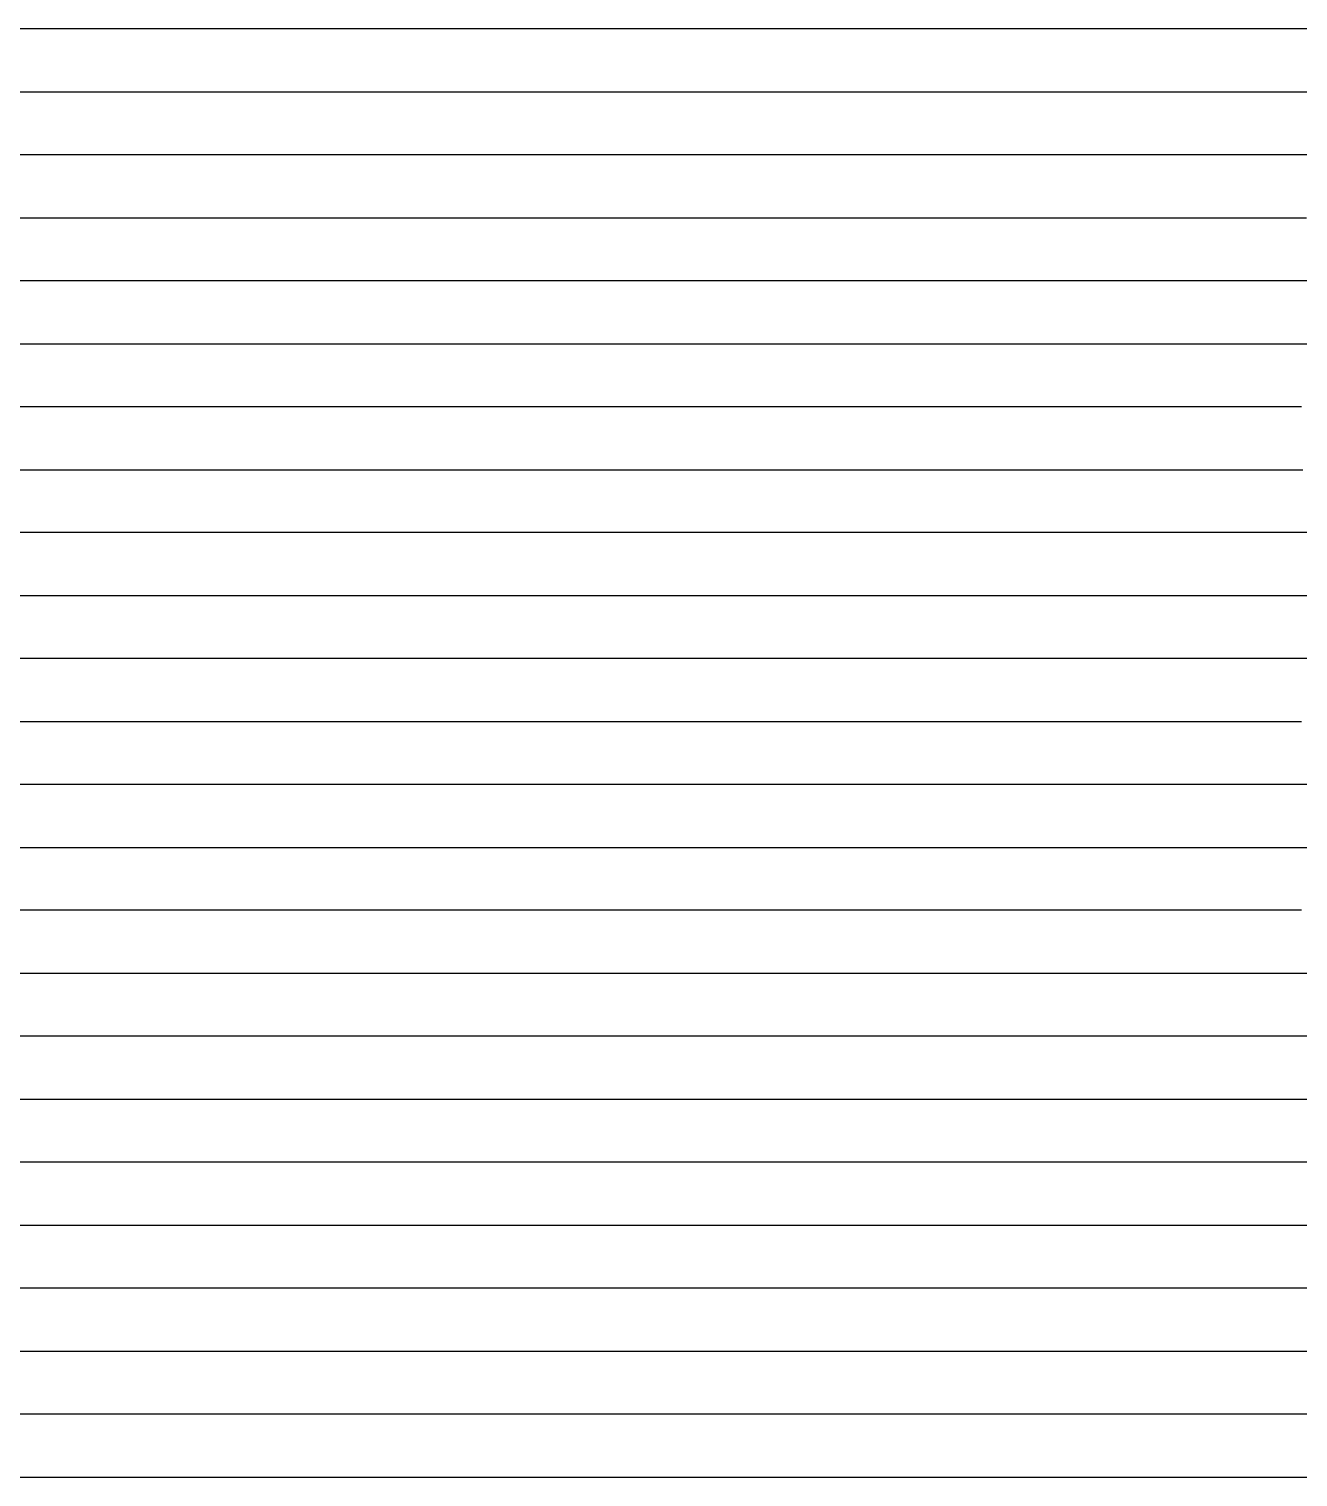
# Model space of a CAD drawing. Extents: x 20 to 170, y 60 to 234.
# Drawn here: x 57.5 to 76.25, y 191.2 to 212.6 of the extents above; entities that cross this region are included whole.
import ezdxf

# ---------------------------------------------------------------- set-up
doc = ezdxf.new("R2010")
doc.units = 0
doc.header["$LTSCALE"] = 0.000394
doc.layers.add('SPLINE', color=7, linetype='CONTINUOUS')

msp = doc.modelspace()

# ---------------------------------------------------------------- linework, layer by layer
at = {"layer": 'SPLINE', "color": 2}
for points in [[(76.538925, 212.602463, -14.586859), (76.082779, 212.602463, -14.586859), (75.775528, 212.602463, -14.671399), (75.617188, 212.602463, -14.806039), (75.491882, 212.602463, -14.946959), (75.437569, 212.602463, -14.934399), (74.927055, 212.602463, -14.727779), (74.381104, 212.602463, -14.53674), (73.88002, 212.602463, -14.48978), (73.856415, 212.602463, -14.47726), (73.830391, 212.602463, -14.44594), (73.407333, 212.602463, -14.126561), (73.170967, 212.602463, -14.054541), (72.636856, 212.602463, -13.431423), (72.395737, 212.602463, -13.249804), (72.287033, 212.602463, -13.196564), (71.632385, 212.602463, -12.802065), (71.507095, 212.602463, -12.661166), (71.152573, 212.602463, -12.432566), (70.717697, 212.602463, -12.319847), (70.193024, 212.602463, -11.878327), (69.845596, 212.602463, -11.768747), (69.713234, 212.602463, -11.753109), (69.146011, 212.602463, -11.502588), (68.798584, 212.602463, -11.380449), (68.098999, 212.602463, -11.183189), (67.401756, 212.602463, -11.11429), (66.007317, 212.602463, -11.148769), (65.645721, 212.602463, -11.311549), (65.466064, 212.602463, -11.449349), (65.265175, 212.602463, -11.627829), (64.610489, 212.602463, -11.734269), (64.097626, 212.602463, -11.843867), (63.842358, 212.602463, -12.006708), (63.584763, 212.602463, -12.282227), (63.563454, 212.602463, -12.288507), (63.213684, 212.602463, -12.322927), (62.866261, 212.602463, -12.520226), (62.169041, 212.602463, -13.115164), (61.819225, 212.602463, -13.397003), (61.469463, 212.602463, -13.797762), (61.164562, 212.602463, -14.204821), (60.772232, 212.602463, -14.796679), (60.597332, 212.602463, -15.166139), (60.422421, 212.602463, -15.820556), (60.11755, 212.602463, -16.997913), (59.845764, 212.602463, -18.150209), (59.763004, 212.602463, -18.541607), (59.746483, 212.602463, -18.576067), (59.027981, 212.602463, -18.522827), (58.33073, 212.602463, -18.626167), (57.980968, 212.602463, -18.964327), (57.631187, 212.602463, -19.700144), (57.305031, 212.602463, -20.432901)], [(56.933956, 211.673523, -22.349195), (57.806068, 211.673523, -19.531105), (57.980968, 211.673523, -19.111506), (58.15588, 211.673523, -18.867268), (58.33073, 211.673523, -18.713827), (58.678188, 211.673523, -18.579187), (59.027981, 211.673523, -18.541607), (59.855194, 211.673523, -18.504007), (60.422421, 211.673523, -15.801756), (60.597332, 211.673523, -15.050279), (60.772232, 211.673523, -14.690179), (61.122002, 211.673523, -14.27372), (61.819225, 211.673523, -13.415743), (62.516464, 211.673523, -12.927325), (63.041161, 211.673523, -12.551566), (63.213684, 211.673523, -12.470126), (63.388596, 211.673523, -12.423166), (63.412212, 211.673523, -12.407506), (63.710014, 211.673523, -12.081887), (64.010178, 211.673523, -11.843867), (64.610489, 211.673523, -11.712369), (65.132851, 211.673523, -11.627829), (65.307732, 211.673523, -11.609049), (66.007317, 211.673523, -11.618448), (66.290909, 211.673523, -11.693568), (66.532013, 211.673523, -11.665389), (66.966888, 211.673523, -11.665389), (67.184311, 211.673523, -11.677929), (67.401756, 211.673523, -11.728008), (67.555405, 211.673523, -11.796887), (68.127342, 211.673523, -12.022347), (68.342415, 211.673523, -12.084967), (68.701675, 211.673523, -12.304187), (68.798584, 211.673523, -12.404366), (69.583244, 211.673523, -12.761365), (69.670685, 211.673523, -12.814545), (69.845596, 211.673523, -12.964845), (70.337189, 211.673523, -13.484663), (70.356117, 211.673523, -13.500323), (70.521545, 211.673523, -13.537883), (70.868965, 211.673523, -13.747682), (71.589844, 211.673523, -13.923042), (71.764702, 211.673523, -13.991941), (72.528137, 211.673523, -14.117161), (72.679398, 211.673523, -14.154761), (72.984268, 211.673523, -14.3207), (73.605881, 211.673523, -14.693299), (74.139999, 211.673523, -14.962598), (74.229836, 211.673523, -14.840459), (74.381104, 211.673523, -14.42402), (74.555969, 211.673523, -13.985662), (74.730865, 211.673523, -13.750822), (75.078308, 211.673523, -13.515963), (75.27446, 211.673523, -13.459623), (75.524994, 211.673523, -13.409503), (75.775528, 211.673523, -13.368803), (77.172318, 211.673523, -13.365663)], [(76.475098, 210.742386, -12.607905), (75.775528, 210.742386, -12.567205), (75.078308, 210.742386, -12.789525), (74.730865, 210.742386, -12.861505), (74.381104, 210.742386, -12.971105), (74.031273, 210.742386, -13.174644), (73.683884, 210.742386, -13.544163), (73.267899, 210.742386, -14.082701), (72.95826, 210.742386, -14.34576), (72.778656, 210.742386, -14.53988), (72.674652, 210.742386, -14.70896), (72.570648, 210.742386, -14.981379), (72.54937, 210.742386, -14.975119), (72.308319, 210.742386, -14.677639), (72.069618, 210.742386, -14.517981), (71.724548, 210.742386, -14.40524), (71.240036, 210.742386, -14.013801), (70.890259, 210.742386, -13.769562), (70.542816, 210.742386, -13.681902), (70.193024, 210.742386, -13.622423), (69.495804, 210.742386, -13.534743), (69.146011, 210.742386, -13.531623), (68.798584, 210.742386, -13.559843), (68.470016, 210.742386, -13.594263), (68.122612, 210.742386, -13.647482), (68.077728, 210.742386, -13.597363), (67.739746, 210.742386, -13.340623), (67.401756, 210.742386, -13.240444), (66.725815, 210.742386, -12.836485), (66.572189, 210.742386, -12.758184), (65.941147, 210.742386, -12.545306), (65.853668, 210.742386, -12.470126), (65.541718, 210.742386, -12.297907), (65.232086, 210.742386, -12.254086), (65.076111, 210.742386, -12.266587), (64.523071, 210.742386, -12.354307), (64.260712, 210.742386, -12.432566), (63.213684, 210.742386, -12.435706), (62.866261, 210.742386, -12.626686), (61.994125, 210.742386, -13.265464), (61.819225, 210.742386, -13.443963), (60.859669, 210.742386, -14.655699), (60.729698, 210.742386, -14.878058), (60.597332, 210.742386, -15.260077), (59.942669, 210.742386, -18.497747), (59.72522, 210.742386, -18.497747), (59.375408, 210.742386, -18.525948), (59.027981, 210.742386, -18.732607), (58.503307, 210.742386, -19.127146), (58.33073, 210.742386, -19.283726), (58.243305, 210.742386, -19.368265), (57.997513, 210.742386, -19.687605), (57.980968, 210.742386, -19.718964), (57.843895, 210.742386, -20.041464), (57.763504, 210.742386, -20.357721), (56.891403, 210.742386, -24.12145)], [(56.933956, 209.811172, -26.501225), (57.652439, 209.811172, -22.320995), (57.718632, 209.811172, -21.976578), (57.827339, 209.811172, -21.49124), (57.980968, 209.811172, -21.00276), (58.678188, 209.811172, -19.434006), (58.853077, 209.811172, -19.108345), (59.027981, 209.811172, -18.857847), (59.375408, 209.811172, -18.576067), (59.72522, 209.811172, -18.497747), (60.162449, 209.811172, -18.497747), (60.183723, 209.811172, -18.463327), (60.580791, 209.811172, -17.414371), (60.632774, 209.811172, -17.176413), (60.774601, 209.811172, -16.581455), (60.925842, 209.811172, -16.152494), (61.372559, 209.811172, -15.043998), (61.594715, 209.811172, -14.646339), (61.97049, 209.811172, -14.173541), (62.169041, 209.811172, -13.973101), (62.516464, 209.811172, -13.779022), (62.866261, 209.811172, -13.719502), (63.324799, 209.811172, -13.384463), (63.563454, 209.811172, -13.268604), (63.868351, 209.811172, -13.259184), (64.610489, 209.811172, -13.425163), (64.676682, 209.811172, -13.425163), (64.960304, 209.811172, -13.487783), (65.243927, 209.811172, -13.678802), (65.700058, 209.811172, -14.088961), (66.007317, 209.811172, -14.204821), (66.18692, 209.811172, -14.31756), (66.267288, 209.811172, -14.37396), (66.834526, 209.811172, -14.236161), (67.751541, 209.811172, -13.766482), (68.098999, 209.811172, -13.688182), (68.798584, 209.811172, -13.685042), (69.254715, 209.811172, -13.822802), (69.734497, 209.811172, -14.142221), (69.963745, 209.811172, -14.182921), (70.193024, 209.811172, -14.242441), (70.594795, 209.811172, -14.53052), (70.821716, 209.811172, -14.821719), (71.414917, 209.811172, -15.300777), (71.436195, 209.811172, -15.275717), (71.937256, 209.811172, -14.27372), (72.112152, 209.811172, -13.957461), (72.287033, 209.811172, -13.738282), (72.461945, 209.811172, -13.578583), (72.636856, 209.811172, -13.431423), (72.984268, 209.811172, -13.112024), (73.267899, 209.811172, -12.792665), (73.334061, 209.811172, -12.723764), (73.572777, 209.811172, -12.542166), (73.683884, 209.811172, -12.482666), (74.423645, 209.811172, -11.962848), (74.761627, 209.811172, -11.803167), (75.099579, 209.811172, -11.818828), (75.243759, 209.811172, -11.872067), (75.312286, 209.811172, -11.906487), (75.775528, 209.811172, -11.793808), (76.373474, 209.811172, -11.915928)], [(76.46801, 208.882339, -10.275132), (76.125359, 208.882339, -11.161269), (76.10408, 208.882339, -11.20511), (75.515579, 208.882339, -10.913931), (75.078308, 208.882339, -10.741692), (74.381104, 208.882339, -10.654012), (74.031273, 208.882339, -10.751112), (73.856415, 208.882339, -10.860691), (73.683884, 208.882339, -10.995331), (72.984268, 208.882339, -11.612168), (72.417023, 208.882339, -12.232167), (72.287033, 208.882339, -12.401226), (72.199608, 208.882339, -12.535906), (71.589844, 208.882339, -13.653702), (70.410461, 208.882339, -16.052275), (70.389183, 208.882339, -16.083595), (69.996841, 208.882339, -15.585696), (69.845596, 208.882339, -15.416637), (69.517082, 208.882339, -15.216217), (69.495804, 208.882339, -15.209937), (68.763107, 208.882339, -14.724599), (68.486588, 208.882339, -14.602499), (68.231339, 208.882339, -14.614999), (68.124985, 208.882339, -14.658879), (67.664108, 208.882339, -14.899999), (67.64283, 208.882339, -14.899999), (67.380493, 208.882339, -14.815439), (66.692703, 208.882339, -14.809179), (66.45636, 208.882339, -14.86552), (66.007317, 208.882339, -14.815439), (65.243927, 208.882339, -14.859279), (64.927185, 208.882339, -14.746519), (64.669586, 208.882339, -14.712099), (63.213684, 208.882339, -14.755939), (62.894604, 208.882339, -14.787219), (62.592094, 208.882339, -14.931298), (62.282475, 208.882339, -15.197457), (61.97049, 208.882339, -15.604496), (61.819225, 208.882339, -15.914495), (61.348923, 208.882339, -17.085573), (60.923489, 208.882339, -18.588587), (60.866753, 208.882339, -18.741987), (60.845482, 208.882339, -18.763927), (60.422421, 208.882339, -18.788967), (60.205006, 208.882339, -18.814007), (59.72522, 208.882339, -18.832808), (59.375408, 208.882339, -18.948668), (59.202881, 208.882339, -19.061407), (59.027981, 208.882339, -19.236725), (58.841274, 208.882339, -19.556086), (58.817631, 208.882339, -19.615625), (58.654564, 208.882339, -20.113483), (57.893524, 208.882339, -22.812634), (57.796619, 208.882339, -23.216534), (56.846489, 208.882339, -28.589737)], [(56.933956, 207.951126, -31.154209), (57.676079, 207.951126, -26.037785), (57.827339, 207.951126, -25.167288), (57.914795, 207.951126, -24.753988), (58.569462, 207.951126, -21.985958), (58.831818, 207.951126, -21.018379), (59.027981, 207.951126, -20.511162), (59.091778, 207.951126, -20.382742), (59.488857, 207.951126, -19.750223), (59.644871, 207.951126, -19.502905), (59.800831, 207.951126, -19.305645), (60.110435, 207.951126, -19.064528), (60.422421, 207.951126, -18.945547), (61.022736, 207.951126, -18.898567), (61.322899, 207.951126, -18.923607), (61.623081, 207.951126, -18.979967), (61.644363, 207.951126, -18.948668), (62.169041, 207.951126, -17.094973), (62.341583, 207.951126, -16.559555), (62.516464, 207.951126, -16.252695), (62.691345, 207.951126, -16.039715), (62.866261, 207.951126, -15.883155), (63.041161, 207.951126, -15.739157), (63.213684, 207.951126, -15.645196), (63.388596, 207.951126, -15.582577), (63.913273, 207.951126, -15.454217), (64.610489, 207.951126, -15.335217), (66.354744, 207.951126, -15.281978), (66.704536, 207.951126, -15.285097), (66.988174, 207.951126, -15.332077), (67.401756, 207.951126, -15.366497), (69.583244, 207.951126, -15.770476), (69.604507, 207.951126, -15.764196), (69.992111, 207.951126, -15.181778), (70.100853, 207.951126, -14.843639), (70.193024, 207.951126, -14.589979), (70.280472, 207.951126, -14.38958), (70.935135, 207.951126, -13.043184), (71.589844, 207.951126, -11.922168), (72.178329, 207.951126, -10.948371), (72.287033, 207.951126, -10.794891), (72.461945, 207.951126, -10.607052), (72.854294, 207.951126, -10.237573), (72.984268, 207.951126, -10.124833), (73.334061, 207.951126, -9.952634), (73.683884, 207.951126, -9.911954), (74.381104, 207.951126, -10.012114), (74.532349, 207.951126, -10.062234), (74.990875, 207.951126, -10.297052), (75.602997, 207.951126, -10.619592), (75.624283, 207.951126, -10.607052), (75.775528, 207.951126, -10.124833), (75.929146, 207.951126, -9.733455), (76.475098, 207.951126, -8.537318)], [(76.300217, 207.019928, -7.666821), (76.125359, 207.019928, -7.74194), (75.775528, 207.019928, -7.9455), (75.565201, 207.019928, -8.180319), (75.458824, 207.019928, -8.358798), (75.354828, 207.019928, -8.650019), (74.903412, 207.019928, -10.081014), (74.882141, 207.019928, -10.077873), (74.031273, 207.019928, -9.652015), (73.683884, 207.019928, -9.514276), (73.508957, 207.019928, -9.461036), (73.334061, 207.019928, -9.417155), (72.984268, 207.019928, -9.360795), (72.287033, 207.019928, -9.442195), (71.937256, 207.019928, -9.680215), (71.589844, 207.019928, -10.190594), (71.37001, 207.019928, -10.538192), (71.185692, 207.019928, -10.879471), (71.024963, 207.019928, -11.30845), (70.916229, 207.019928, -11.649749), (70.897308, 207.019928, -11.687308), (70.337189, 207.019928, -12.623566), (70.193024, 207.019928, -12.726885), (69.937775, 207.019928, -13.040004), (69.810135, 207.019928, -13.318704), (69.680161, 207.019928, -13.719502), (69.169647, 207.019928, -15.263177), (69.146011, 207.019928, -15.278837), (68.798584, 207.019928, -15.294518), (68.110794, 207.019928, -15.410378), (67.860275, 207.019928, -15.504316), (67.401756, 207.019928, -15.498037), (66.007317, 207.019928, -15.519977), (64.610489, 207.019928, -15.839355), (63.913273, 207.019928, -16.014675), (63.563454, 207.019928, -16.208815), (63.147495, 207.019928, -16.531355), (62.899323, 207.019928, -16.775553), (62.670071, 207.019928, -17.135653), (62.648811, 207.019928, -17.182613), (62.518822, 207.019928, -17.514551), (61.987041, 207.019928, -19.152185), (61.819225, 207.019928, -19.155285), (61.44817, 207.019928, -19.196045), (61.077137, 207.019928, -19.255526), (60.422421, 207.019928, -19.346325), (60.074982, 207.019928, -19.565525), (59.855194, 207.019928, -19.844183), (59.72522, 207.019928, -20.094664), (59.507755, 207.019928, -20.667742), (58.860165, 207.019928, -22.966034), (58.69474, 207.019928, -23.670572), (58.361492, 207.019928, -25.186089), (57.945507, 207.019928, -27.165043), (57.862793, 207.019928, -27.59086), (57.822613, 207.019928, -27.853899), (57.697361, 207.019928, -28.714996), (57.631187, 207.019928, -29.200335), (57.565002, 207.019928, -29.845373), (57.073406, 207.019928, -35.841656)], [(57.00013, 206.088715, -38.274628), (57.763504, 206.088715, -32.018467), (57.784786, 206.088715, -31.767967), (57.881691, 206.088715, -30.925629), (58.002232, 206.088715, -30.202353), (58.531635, 206.088715, -27.37166), (59.027981, 206.088715, -25.038908), (59.375408, 206.088715, -23.476452), (59.72522, 206.088715, -22.155058), (59.900112, 206.088715, -21.550699), (60.074982, 206.088715, -21.087299), (60.422421, 206.088715, -20.295103), (60.597332, 206.088715, -19.978844), (60.772232, 206.088715, -19.784723), (61.122002, 206.088715, -19.565525), (61.469463, 206.088715, -19.474686), (61.819225, 206.088715, -19.437105), (62.310833, 206.088715, -19.484085), (62.603897, 206.088715, -19.484085), (62.625175, 206.088715, -19.449665), (63.213684, 206.088715, -17.567791), (63.388596, 206.088715, -17.226471), (63.563454, 206.088715, -17.007313), (63.913273, 206.088715, -16.716093), (64.610489, 206.088715, -16.321535), (64.818481, 206.088715, -16.211935), (65.047729, 206.088715, -16.136835), (65.307732, 206.088715, -16.020975), (66.007317, 206.088715, -15.757916), (66.295639, 206.088715, -15.695276), (66.550903, 206.088715, -15.560657), (66.988174, 206.088715, -15.125438), (67.401756, 206.088715, -14.874939), (67.626282, 206.088715, -14.752799), (67.848442, 206.088715, -14.690179), (68.295158, 206.088715, -14.677639), (68.318794, 206.088715, -14.652599), (68.798584, 206.088715, -13.353123), (68.966385, 206.088715, -12.914745), (69.136559, 206.088715, -12.657986), (69.474518, 206.088715, -12.376166), (69.812477, 206.088715, -12.238447), (70.150467, 206.088715, -12.084967), (70.171738, 206.088715, -12.050548), (70.890259, 206.088715, -9.799174), (70.956413, 206.088715, -9.623855), (71.06514, 206.088715, -9.398416), (71.240036, 206.088715, -9.172956), (71.589844, 206.088715, -8.941257), (72.287033, 206.088715, -8.856697), (72.984268, 206.088715, -9.038317), (73.523148, 206.088715, -9.194877), (74.097473, 206.088715, -9.473576), (74.118721, 206.088715, -9.423435), (74.381104, 206.088715, -8.549838), (74.555969, 206.088715, -8.064459), (74.730865, 206.088715, -7.80774), (75.078308, 206.088715, -7.538441), (75.428116, 206.088715, -7.422582), (76.321472, 206.088715, -7.068743)], [(76.822556, 205.159882, -5.869506), (76.037857, 205.159882, -6.821404), (76.016586, 205.159882, -6.837043), (75.319382, 205.159882, -7.071903), (74.381104, 205.159882, -7.240942), (74.113991, 205.159882, -7.366201), (73.846939, 205.159882, -7.594761), (73.579865, 205.159882, -8.01748), (73.31279, 205.159882, -8.859818), (72.984268, 205.159882, -8.678197), (72.636856, 205.159882, -8.531038), (72.461945, 205.159882, -8.480938), (72.287033, 205.159882, -8.440198), (71.589844, 205.159882, -8.415178), (71.240036, 205.159882, -8.534178), (70.890259, 205.159882, -8.856697), (70.389183, 205.159882, -9.780435), (70.193024, 205.159882, -10.237573), (70.100853, 205.159882, -10.522511), (69.935394, 205.159882, -11.092391), (69.450882, 205.159882, -11.972288), (69.429604, 205.159882, -11.997328), (69.112915, 205.159882, -12.050548), (68.798584, 205.159882, -12.125667), (68.481857, 205.159882, -12.310427), (68.165146, 205.159882, -12.661166), (68.006805, 205.159882, -12.955465), (67.531769, 205.159882, -14.092141), (67.510483, 205.159882, -14.120301), (67.401756, 205.159882, -14.107801), (66.704536, 205.159882, -14.204821), (66.354744, 205.159882, -14.45222), (66.007317, 205.159882, -14.962598), (65.749687, 205.159882, -15.369678), (65.461357, 205.159882, -16.002174), (65.440079, 205.159882, -16.064795), (65.180099, 205.159882, -16.318415), (64.610489, 205.159882, -16.744253), (63.847099, 205.159882, -17.552151), (63.563454, 205.159882, -17.965429), (63.497326, 205.159882, -18.106329), (62.908813, 205.159882, -19.521666), (62.887531, 205.159882, -19.537325), (62.35339, 205.159882, -19.571785), (61.819225, 205.159882, -19.794104), (61.122002, 205.159882, -20.482962), (60.793499, 205.159882, -20.96204), (60.6068, 205.159882, -21.38476), (60.422421, 205.159882, -21.907698), (60.401138, 205.159882, -21.992218), (59.72522, 205.159882, -25.057688), (59.375408, 205.159882, -26.554462), (58.921627, 205.159882, -28.264078), (58.81292, 205.159882, -28.721256), (58.600193, 205.159882, -29.864113), (58.538731, 205.159882, -30.227373), (58.493858, 205.159882, -30.578091), (58.030598, 205.159882, -35.625656), (57.697361, 205.159882, -38.346668), (57.676079, 205.159882, -38.384228), (56.236717, 205.159882, -38.415569)], [(56.236717, 204.228653, -38.409267), (57.631187, 204.228653, -38.349808), (58.101513, 204.228653, -38.346668), (58.569462, 204.228653, -38.352928), (58.590744, 204.228653, -38.299709), (59.027981, 204.228653, -33.508904), (59.399048, 204.228653, -29.106415), (59.462864, 204.228653, -28.761976), (59.72522, 204.228653, -27.778761), (60.422421, 204.228653, -24.988848), (60.772232, 204.228653, -23.398134), (61.318192, 204.228653, -21.127979), (61.469463, 204.228653, -20.677101), (61.644363, 204.228653, -20.332682), (61.797962, 204.228653, -20.100964), (61.819225, 204.228653, -20.072803), (62.169041, 204.228653, -19.787804), (62.516464, 204.228653, -19.697025), (62.932449, 204.228653, -19.609325), (62.953686, 204.228653, -19.587465), (63.551674, 204.228653, -18.732607), (63.766735, 204.228653, -18.284849), (64.414322, 204.228653, -17.120033), (64.4356, 204.228653, -17.035513), (64.456863, 204.228653, -16.913353), (64.610489, 204.228653, -16.202555), (64.7192, 204.228653, -15.817415), (65.161194, 204.228653, -14.42092), (65.307732, 204.228653, -14.120301), (65.657524, 204.228653, -13.794662), (66.007317, 204.228653, -13.666242), (66.387833, 204.228653, -13.644342), (66.791992, 204.228653, -13.678802), (67.307205, 204.228653, -12.795805), (67.401756, 204.228653, -12.623566), (67.751541, 204.228653, -12.216527), (67.926468, 204.228653, -12.100647), (68.448769, 204.228653, -11.803167), (68.798584, 204.228653, -11.671669), (68.902573, 204.228653, -11.649749), (69.03727, 204.228653, -11.562069), (69.058533, 204.228653, -11.518249), (69.767609, 204.228653, -9.088376), (69.909401, 204.228653, -8.700137), (70.193024, 204.228653, -8.286819), (70.542816, 204.228653, -8.01126), (70.890259, 204.228653, -7.91106), (71.589844, 204.228653, -7.92982), (72.102707, 204.228653, -8.105199), (72.61319, 204.228653, -8.386998), (72.700676, 204.228653, -8.152159), (72.861366, 204.228653, -7.779521), (72.984268, 204.228653, -7.566621), (73.334061, 204.228653, -7.256602), (73.683884, 204.228653, -7.153303), (74.468536, 204.228653, -7.143902), (74.489792, 204.228653, -7.140742), (75.132668, 204.228653, -6.649164), (75.841721, 204.228653, -6.238966), (76.016586, 204.228653, -6.016666), (76.650009, 204.228653, -5.271428)], [(76.475098, 203.29744, -4.83931), (76.125359, 203.29744, -4.942669), (75.775528, 203.29744, -5.258908), (75.728256, 203.29744, -5.330908), (74.990875, 203.29744, -6.586564), (74.2724, 203.29744, -7.137622), (73.683884, 203.29744, -7.137622), (73.508957, 203.29744, -7.159583), (73.334061, 203.29744, -7.206522), (72.984268, 203.29744, -7.441361), (72.795197, 203.29744, -7.601041), (72.603745, 203.29744, -7.78264), (72.220871, 203.29744, -8.23986), (72.199608, 203.29744, -8.236719), (71.894714, 203.29744, -7.99246), (71.589844, 203.29744, -7.90478), (70.193024, 203.29744, -7.97052), (69.845596, 203.29744, -8.055099), (69.495804, 203.29744, -8.236719), (69.320892, 203.29744, -8.402678), (69.146011, 203.29744, -8.675057), (69.03727, 203.29744, -8.960017), (68.406235, 203.29744, -11.14563), (68.382599, 203.29744, -11.183189), (68.098999, 203.29744, -11.16755), (67.751541, 203.29744, -11.217609), (67.401756, 203.29744, -11.39299), (67.15596, 203.29744, -11.659148), (66.910172, 203.29744, -12.131947), (66.420891, 203.29744, -13.127664), (66.399658, 203.29744, -13.165264), (66.007317, 203.29744, -13.133944), (65.307732, 203.29744, -13.177824), (65.132851, 203.29744, -13.227904), (64.960304, 203.29744, -13.293644), (64.610489, 203.29744, -13.512863), (64.4356, 203.29744, -13.703862), (64.260712, 203.29744, -14.016981), (64.173248, 203.29744, -14.31128), (63.324799, 203.29744, -19.192905), (63.301121, 203.29744, -19.268045), (62.97261, 203.29744, -19.656305), (62.85207, 203.29744, -19.809763), (62.570835, 203.29744, -20.260683), (62.395935, 203.29744, -20.482962), (62.239952, 203.29744, -20.811762), (61.927956, 203.29744, -21.56012), (61.819225, 203.29744, -21.851337), (61.689255, 203.29744, -22.295956), (60.462601, 203.29744, -27.641001), (60.443703, 203.29744, -27.703621), (59.855194, 203.29744, -28.968616), (59.675571, 203.29744, -29.507195), (59.649578, 203.29744, -29.626175), (59.63068, 203.29744, -29.745132), (58.831818, 203.29744, -38.180729), (58.810535, 203.29744, -38.346668), (57.631187, 203.29744, -38.346668), (56.933956, 203.29744, -38.399887)], [(57.283749, 202.368591, -38.381107), (57.631187, 202.368591, -38.356049), (58.33073, 202.368591, -38.346668), (59.507755, 202.368591, -38.349808), (59.529037, 202.368591, -38.233948), (60.31134, 202.368591, -29.958113), (60.339706, 202.368591, -29.732653), (60.368061, 202.368591, -29.607395), (60.422421, 202.368591, -29.435175), (60.729698, 202.368591, -28.768217), (60.767506, 202.368591, -28.596037), (61.292175, 202.368591, -25.962645), (61.927956, 202.368591, -22.966034), (62.405384, 202.368591, -19.825403), (62.466835, 202.368591, -19.534225), (62.592094, 202.368591, -18.657467), (63.279858, 202.368591, -14.67454), (63.388596, 202.368591, -14.186061), (63.476021, 202.368591, -13.888622), (63.563454, 202.368591, -13.672522), (63.738392, 202.368591, -13.365663), (63.913273, 202.368591, -13.155864), (64.260712, 202.368591, -12.905385), (64.844467, 202.368591, -12.686206), (65.078461, 202.368591, -12.626686), (65.548813, 202.368591, -12.629826), (65.570068, 202.368591, -12.623566), (66.17984, 202.368591, -11.374169), (66.354744, 202.368591, -11.12057), (66.704536, 202.368591, -10.838771), (67.051964, 202.368591, -10.722912), (67.401756, 202.368591, -10.694712), (67.751541, 202.368591, -10.710372), (68.098999, 202.368591, -10.801171), (68.122612, 202.368591, -10.791812), (68.200623, 202.368591, -10.719771), (68.226608, 202.368591, -10.685311), (68.62603, 202.368591, -9.611315), (68.798584, 202.368591, -9.210516), (69.146011, 202.368591, -8.455878), (69.495804, 202.368591, -8.120859), (70.193024, 202.368591, -8.03002), (71.240036, 202.368591, -7.99874), (71.589844, 202.368591, -8.02066), (71.719803, 202.368591, -8.039439), (71.741089, 202.368591, -8.036299), (72.053055, 202.368591, -7.757621), (72.362663, 202.368591, -7.550961), (72.984268, 202.368591, -7.441361), (73.18045, 202.368591, -7.444481), (73.683884, 202.368591, -7.137622), (74.381104, 202.368591, -6.893423), (74.544159, 202.368591, -6.858923), (74.70723, 202.368591, -6.837043), (74.761627, 202.368591, -6.799463), (74.856155, 202.368591, -6.586564), (75.293388, 202.368591, -5.722307), (75.527374, 202.368591, -5.321528), (75.775528, 202.368591, -4.936369), (76.125359, 202.368591, -4.67023), (76.300217, 202.368591, -4.60761)], [(76.475098, 201.437363, -4.56377), (76.125359, 201.437363, -4.63265), (75.775528, 201.437363, -4.76727), (75.078308, 201.437363, -5.224488), (74.730865, 201.437363, -5.681607), (74.111656, 201.437363, -6.987343), (73.887115, 201.437363, -7.194002), (73.660233, 201.437363, -7.488341), (73.638969, 201.437363, -7.500861), (72.984268, 201.437363, -7.353722), (72.287033, 201.437363, -7.294182), (71.589844, 201.437363, -7.356822), (71.306206, 201.437363, -7.510261), (70.542816, 201.437363, -8.00498), (70.455376, 201.437363, -8.045679), (70.193024, 201.437363, -8.045679), (69.845596, 201.437363, -8.055099), (69.495804, 201.437363, -8.170959), (68.798584, 201.437363, -8.590538), (68.477112, 201.437363, -8.903657), (68.254959, 201.437363, -9.207417), (67.510483, 201.437363, -10.600812), (66.704536, 201.437363, -10.503733), (66.007317, 201.437363, -10.572612), (65.723694, 201.437363, -10.729172), (65.440079, 201.437363, -11.007831), (65.298279, 201.437363, -11.217609), (64.851562, 201.437363, -12.069327), (64.610489, 201.437363, -12.066228), (64.260712, 201.437363, -12.091247), (63.913273, 201.437363, -12.225886), (63.563454, 201.437363, -12.523366), (63.388596, 201.437363, -12.789525), (63.213684, 201.437363, -13.243524), (62.821369, 201.437363, -14.3614), (62.65826, 201.437363, -14.899999), (62.516464, 201.437363, -15.566936), (62.47393, 201.437363, -15.839355), (62.450294, 201.437363, -16.008415), (61.665619, 201.437363, -23.930492), (61.644363, 201.437363, -24.115191), (60.996742, 201.437363, -28.430037), (60.500427, 201.437363, -31.426649), (59.72522, 201.437363, -38.221428), (59.703949, 201.437363, -38.381107), (51.001637, 201.437363, -38.381107)], [(52.74588, 200.506165, -38.381107), (57.631187, 200.506165, -38.381107), (59.027981, 200.506165, -38.346668), (59.365971, 200.506165, -38.349808), (59.703949, 200.506165, -38.359188), (59.72522, 200.506165, -38.221428), (60.030106, 200.506165, -35.572395), (60.502815, 200.506165, -31.094749), (60.76041, 200.506165, -29.369434), (61.45763, 200.506165, -23.463892), (61.578175, 200.506165, -22.242716), (62.386475, 200.506165, -13.838462), (62.464462, 200.506165, -13.180904), (62.547199, 200.506165, -12.820825), (62.632267, 200.506165, -12.617286), (62.800087, 200.506165, -12.351127), (63.213684, 200.506165, -12.050548), (63.608398, 200.506165, -11.981647), (64.000717, 200.506165, -11.991068), (64.610489, 200.506165, -11.05479), (64.960304, 200.506165, -10.738551), (65.832436, 200.506165, -10.340893), (66.007317, 200.506165, -10.272033), (66.650162, 200.506165, -10.212513), (66.971603, 200.506165, -10.250113), (67.132324, 200.506165, -10.303292), (67.29303, 200.506165, -10.390992), (67.314301, 200.506165, -10.390992), (67.359222, 200.506165, -10.350252), (67.751541, 200.506165, -9.686495), (68.098999, 200.506165, -9.207417), (68.448769, 200.506165, -8.787797), (68.798584, 200.506165, -8.628139), (69.065628, 200.506165, -8.556058), (69.888123, 200.506165, -8.217919), (70.36792, 200.506165, -7.81086), (70.542816, 200.506165, -7.695001), (70.890259, 200.506165, -7.510261), (71.589844, 200.506165, -7.322382), (72.287033, 200.506165, -7.291082), (72.636856, 200.506165, -7.325502), (72.809387, 200.506165, -7.391302), (73.026794, 200.506165, -7.522761), (73.355347, 200.506165, -7.381882), (73.464058, 200.506165, -7.316142), (73.901321, 200.506165, -7.153303), (73.922562, 200.506165, -7.128242), (74.194397, 200.506165, -6.495724), (74.555969, 200.506165, -5.728567), (74.730865, 200.506165, -5.390408), (75.078308, 200.506165, -5.042809), (75.428116, 200.506165, -4.933229), (75.602997, 200.506165, -4.911349), (75.775528, 200.506165, -4.905089), (76.099319, 200.506165, -4.911349), (76.420784, 200.506165, -4.848709)], [(76.300217, 199.577316, -4.923829), (75.775528, 199.577316, -4.905089), (75.428116, 199.577316, -4.911349), (75.078308, 199.577316, -5.039709), (74.730865, 199.577316, -5.393528), (74.381104, 199.577316, -6.204545), (73.988739, 199.577316, -7.212802), (73.967484, 199.577316, -7.259762), (73.721695, 199.577316, -7.278562), (73.475891, 199.577316, -7.291082), (73.230057, 199.577316, -7.356822), (72.984268, 199.577316, -7.547861), (72.920448, 199.577316, -7.629241), (72.896828, 199.577316, -7.644921), (72.570648, 199.577316, -7.497741), (72.244499, 199.577316, -7.447641), (71.589844, 199.577316, -7.413182), (70.890259, 199.577316, -7.416342), (70.542816, 199.577316, -7.497741), (70.36792, 199.577316, -7.585381), (69.904694, 199.577316, -7.85154), (69.61631, 199.577316, -8.02694), (69.016014, 199.577316, -8.593678), (68.798584, 199.577316, -8.650019), (68.448769, 199.577316, -8.825397), (68.098999, 199.577316, -9.079017), (67.751541, 199.577316, -9.410915), (67.401756, 199.577316, -9.861814), (67.0756, 199.577316, -10.234432), (67.051964, 199.577316, -10.237573), (66.791992, 199.577316, -10.206233), (66.529655, 199.577316, -10.206233), (65.307732, 199.577316, -10.215612), (64.960304, 199.577316, -10.322092), (64.7854, 199.577316, -10.437972), (64.610489, 199.577316, -10.616451), (64.471054, 199.577316, -10.819991), (63.977108, 199.577316, -11.721768), (63.213684, 199.577316, -11.778128), (62.866261, 199.577316, -11.940948), (62.516464, 199.577316, -12.310427), (62.35339, 199.577316, -12.673666), (62.190311, 199.577316, -13.434563), (61.819225, 199.577316, -15.235017), (61.677452, 199.577316, -16.092955), (61.606537, 199.577316, -16.647213), (61.535637, 199.577316, -17.348631), (60.618603, 199.577316, -28.198359), (60.509895, 199.577316, -29.222275), (59.92849, 199.577316, -36.164196), (59.703949, 199.577316, -38.299709), (59.682667, 199.577316, -38.346668), (59.027981, 199.577316, -38.346668), (57.980968, 199.577316, -38.374847), (53.445454, 199.577316, -38.381107)], [(57.021393, 198.646088, -38.371708), (57.631187, 198.646088, -38.349808), (58.33073, 198.646088, -38.346668), (59.027981, 198.646088, -38.365467), (59.046898, 198.646088, -38.321629), (59.616493, 198.646088, -36.136036), (59.637775, 198.646088, -35.948135), (60.422421, 198.646088, -26.732943), (60.684757, 198.646088, -23.827112), (61.512001, 198.646088, -12.964845), (61.533272, 198.646088, -12.764465), (61.604153, 198.646088, -12.445065), (61.675068, 198.646088, -12.254086), (61.819225, 198.646088, -12.000428), (62.169041, 198.646088, -11.662269), (62.516464, 198.646088, -11.511969), (62.866261, 198.646088, -11.477549), (63.213684, 198.646088, -11.549569), (63.301121, 198.646088, -11.583989), (63.324799, 198.646088, -11.583989), (63.686375, 198.646088, -11.083011), (63.806919, 198.646088, -10.938971), (63.967628, 198.646088, -10.785532), (64.610489, 198.646088, -10.400393), (64.960304, 198.646088, -10.272033), (65.307732, 198.646088, -10.206233), (66.007317, 198.646088, -10.215612), (66.550903, 198.646088, -10.359713), (66.572189, 198.646088, -10.347153), (67.401756, 198.646088, -9.367075), (67.57666, 198.646088, -9.191736), (67.751541, 198.646088, -9.072737), (68.098999, 198.646088, -8.960017), (68.557495, 198.646088, -8.884837), (68.886002, 198.646088, -8.540439), (69.146011, 198.646088, -8.286819), (69.495804, 198.646088, -7.99246), (70.193024, 198.646088, -7.591661), (70.542816, 198.646088, -7.410061), (70.890259, 198.646088, -7.372462), (71.240036, 198.646088, -7.366201), (71.589844, 198.646088, -7.375602), (71.849792, 198.646088, -7.422582), (72.112152, 198.646088, -7.591661), (72.636856, 198.646088, -8.161539), (72.658112, 198.646088, -8.155299), (72.821182, 198.646088, -7.779521), (72.984268, 198.646088, -7.547861), (73.241898, 198.646088, -7.353722), (73.497177, 198.646088, -7.291082), (74.010033, 198.646088, -7.291082), (74.031273, 198.646088, -7.259762), (74.206177, 198.646088, -6.837043), (74.381104, 198.646088, -6.404964), (74.730865, 198.646088, -5.609587), (75.078308, 198.646088, -5.258908), (75.775528, 198.646088, -5.102349), (75.995346, 198.646088, -5.105469), (76.593307, 198.646088, -4.319511)], [(76.451485, 197.71489, -4.57315), (76.10408, 197.71489, -4.68899), (75.775528, 197.71489, -4.861229), (75.078308, 197.71489, -5.224488), (74.730865, 197.71489, -5.587687), (74.643417, 197.71489, -5.744247), (73.94384, 197.71489, -7.203362), (73.922562, 197.71489, -7.222182), (73.747681, 197.71489, -7.281642), (73.45462, 197.71489, -7.306742), (73.220627, 197.71489, -7.378762), (72.984268, 197.71489, -7.563501), (72.778656, 197.71489, -7.87664), (72.570648, 197.71489, -8.31502), (72.54937, 197.71489, -8.340059), (72.308319, 197.71489, -7.84844), (72.069618, 197.71489, -7.560341), (71.589844, 197.71489, -7.372462), (70.193024, 197.71489, -7.291082), (69.845596, 197.71489, -7.322382), (69.495804, 197.71489, -7.478941), (69.320892, 197.71489, -7.616721), (68.595322, 197.71489, -8.236719), (68.394417, 197.71489, -8.437119), (67.969002, 197.71489, -8.969417), (67.685394, 197.71489, -9.022656), (67.401756, 197.71489, -9.094656), (66.737625, 197.71489, -9.423435), (66.569839, 197.71489, -9.567515), (66.425659, 197.71489, -9.761615), (66.071121, 197.71489, -10.350252), (66.049866, 197.71489, -10.375353), (66.007317, 197.71489, -10.369093), (65.395172, 197.71489, -10.347153), (64.991005, 197.71489, -10.225073), (64.610489, 197.71489, -10.206233), (64.095261, 197.71489, -10.290792), (63.837669, 197.71489, -10.453612), (63.580021, 197.71489, -10.760471), (63.433487, 197.71489, -11.007831), (63.412212, 197.71489, -11.02663), (63.213684, 197.71489, -10.95773), (62.516464, 197.71489, -10.938971), (62.169041, 197.71489, -11.042311), (61.819225, 197.71489, -11.35225), (61.568726, 197.71489, -11.843867), (61.502522, 197.71489, -12.050548), (61.396198, 197.71489, -12.617286), (60.814781, 197.71489, -17.132553), (60.715508, 197.71489, -17.984249), (60.637512, 197.71489, -18.832808), (60.561882, 197.71489, -19.781544), (59.72522, 197.71489, -28.364279), (59.670864, 197.71489, -28.874657), (59.616493, 197.71489, -29.250435), (59.55032, 197.71489, -29.732653), (59.529037, 197.71489, -29.942432), (58.957069, 197.71489, -36.486732), (58.74437, 197.71489, -38.252708), (58.72311, 197.71489, -38.356049), (58.448917, 197.71489, -38.346668), (55.886955, 197.71489, -38.346668)], [(56.236717, 196.783661, -38.346668), (57.827339, 196.783661, -38.346668), (57.850979, 196.783661, -38.215168), (58.070778, 196.783661, -36.671452), (58.439487, 196.783661, -33.615383), (58.935818, 196.783661, -29.350615), (59.049282, 196.783661, -28.433197), (59.493576, 196.783661, -25.392746), (59.536133, 196.783661, -25.148508), (59.746483, 196.783661, -24.33127), (59.7701, 196.783661, -24.14963), (60.597332, 196.783661, -13.559843), (60.672974, 196.783661, -13.199744), (60.750961, 196.783661, -12.993065), (60.902225, 196.783661, -12.642325), (61.20948, 196.783661, -12.084967), (61.819225, 196.783661, -11.277129), (62.169041, 196.783661, -10.99843), (62.516464, 196.783661, -10.926431), (63.237324, 196.783661, -10.938971), (63.596596, 196.783661, -10.488052), (63.934551, 196.783661, -10.184334), (64.272537, 196.783661, -10.081014), (64.610489, 196.783661, -10.055953), (64.92012, 196.783661, -10.065333), (65.232086, 196.783661, -10.115474), (65.541718, 196.783661, -10.225073), (65.853668, 196.783661, -10.359713), (65.874939, 196.783661, -10.337752), (66.007317, 196.783661, -10.149894), (66.224747, 196.783661, -9.877475), (66.529655, 196.783661, -9.523635), (66.704536, 196.783661, -9.388995), (67.051964, 196.783661, -9.266856), (67.401756, 196.783661, -9.226176), (67.664108, 196.783661, -9.210516), (68.172241, 196.783661, -8.139619), (68.240799, 196.783661, -8.01126), (68.519676, 196.783661, -7.666821), (68.798584, 196.783661, -7.497741), (69.495804, 196.783661, -7.331781), (69.845596, 196.783661, -7.297322), (70.193024, 196.783661, -7.291082), (71.589844, 196.783661, -7.450762), (71.927803, 196.783661, -7.579141), (72.265778, 196.783661, -7.94866), (72.287033, 196.783661, -7.95488), (72.984268, 196.783661, -7.522761), (73.24662, 196.783661, -7.422582), (73.267899, 196.783661, -7.394422), (73.825661, 196.783661, -6.201385), (74.10218, 196.783661, -5.828806), (74.381104, 196.783661, -5.575127), (75.123199, 196.783661, -5.155568), (75.253204, 196.783661, -5.061649), (75.428116, 196.783661, -4.958329), (76.099319, 196.783661, -4.61389), (76.420784, 196.783661, -4.54809)], [(76.475098, 195.854858, -4.60135), (76.125359, 195.854858, -4.67963), (75.950424, 195.854858, -4.78293), (75.144485, 195.854858, -5.374768), (74.381104, 195.854858, -5.650287), (74.047859, 195.854858, -5.800586), (73.882378, 195.854858, -5.966546), (73.714584, 195.854858, -6.223305), (73.050461, 195.854858, -7.651181), (73.029175, 195.854858, -7.685621), (72.755013, 195.854858, -7.74194), (72.577744, 195.854858, -7.757621), (72.417023, 195.854858, -7.78264), (72.133438, 195.854858, -7.9455), (71.828537, 195.854858, -8.365078), (71.414917, 195.854858, -7.89228), (71.240036, 195.854858, -7.729461), (70.890259, 195.854858, -7.541601), (70.193024, 195.854858, -7.413182), (69.495804, 195.854858, -7.372462), (68.798584, 195.854858, -7.397501), (68.448769, 195.854858, -7.557221), (68.27388, 195.854858, -7.732581), (68.098999, 195.854858, -8.03002), (67.467926, 195.854858, -9.348255), (67.446663, 195.854858, -9.367075), (67.051964, 195.854858, -9.442195), (66.704536, 195.854858, -9.542436), (66.007317, 195.854858, -9.836775), (65.548813, 195.854858, -10.190594), (65.527512, 195.854858, -10.196874), (65.298279, 195.854858, -10.077873), (65.069016, 195.854858, -10.052854), (64.260712, 195.854858, -10.052854), (63.913273, 195.854858, -10.124833), (63.563454, 195.854858, -10.265773), (63.213684, 195.854858, -10.441072), (62.821369, 195.854858, -10.772971), (62.42902, 195.854858, -11.292789), (61.819225, 195.854858, -11.264589), (61.469463, 195.854858, -11.299049), (61.122002, 195.854858, -11.45249), (60.814781, 195.854858, -11.812548), (60.72023, 195.854858, -12.012988), (60.663483, 195.854858, -12.169547), (60.587883, 195.854858, -12.435706), (60.509895, 195.854858, -12.858425), (59.945023, 195.854858, -18.284849), (59.833927, 195.854858, -19.390165), (59.420311, 195.854858, -20.843061), (59.321037, 195.854858, -21.22192), (59.224144, 195.854858, -21.5476), (58.656918, 195.854858, -23.304234), (58.593117, 195.854858, -23.626732), (58.503307, 195.854858, -24.38447), (57.985691, 195.854858, -25.399006), (57.848602, 195.854858, -25.837366), (57.794266, 195.854858, -26.125444), (57.732803, 195.854858, -26.519964), (57.137215, 195.854858, -28.436296)], [(56.919769, 194.92363, -22.496336), (57.631187, 194.92363, -21.1875), (58.394581, 194.92363, -19.919323), (58.415852, 194.92363, -19.869244), (58.72311, 194.92363, -18.979967), (59.098866, 194.92363, -18.275429), (59.122532, 194.92363, -18.209709), (59.455769, 194.92363, -17.110613), (59.791374, 194.92363, -15.886335), (60.079735, 194.92363, -14.33948), (60.422421, 194.92363, -12.704945), (60.597332, 194.92363, -11.947227), (60.772232, 194.92363, -11.577708), (61.122002, 194.92363, -11.230149), (61.469463, 194.92363, -11.10803), (61.819225, 194.92363, -11.07987), (62.341583, 194.92363, -11.12057), (62.365223, 194.92363, -11.11429), (62.577908, 194.92363, -10.804352), (62.790638, 194.92363, -10.522511), (63.213684, 194.92363, -10.265773), (63.847099, 194.92363, -10.203134), (64.133087, 194.92363, -10.087274), (64.229965, 194.92363, -10.055953), (64.610489, 194.92363, -9.980774), (65.132851, 194.92363, -9.927573), (65.657524, 194.92363, -9.852414), (66.007317, 194.92363, -9.811714), (66.290909, 194.92363, -9.792934), (66.770729, 194.92363, -9.670835), (67.401756, 194.92363, -9.323236), (67.423035, 194.92363, -9.298196), (67.614464, 194.92363, -8.903657), (67.782272, 194.92363, -8.574879), (68.098999, 194.92363, -7.99562), (68.27388, 194.92363, -7.71064), (68.448769, 194.92363, -7.532201), (68.798584, 194.92363, -7.378762), (69.495804, 194.92363, -7.363081), (69.845596, 194.92363, -7.381882), (70.542816, 194.92363, -7.572901), (70.890259, 194.92363, -7.695001), (71.240036, 194.92363, -7.9361), (71.589844, 194.92363, -8.487178), (71.741089, 194.92363, -8.750237), (71.764702, 194.92363, -8.709538), (71.916, 194.92363, -8.321239), (72.069618, 194.92363, -8.086379), (72.374489, 194.92363, -7.78264), (72.984268, 194.92363, -7.391302), (73.267899, 194.92363, -7.266002), (73.334061, 194.92363, -7.209642), (73.355347, 194.92363, -7.181482), (73.740585, 194.92363, -6.383025), (73.868187, 194.92363, -6.163846), (74.123459, 194.92363, -5.894547), (74.381104, 194.92363, -5.769267), (74.593811, 194.92363, -5.734847), (75.231926, 194.92363, -5.709827), (75.253204, 194.92363, -5.700387), (75.950424, 194.92363, -5.161828), (76.125359, 194.92363, -5.052249), (76.475098, 194.92363, -4.936369)], [(76.475098, 193.992371, -5.340288), (76.125359, 193.992371, -5.462408), (75.950424, 193.992371, -5.578287), (75.862976, 193.992371, -5.647167), (75.340637, 193.992371, -6.151285), (75.319382, 193.992371, -6.160686), (74.84906, 193.992371, -6.145025), (74.381104, 193.992371, -6.251525), (74.163643, 193.992371, -6.383025), (73.851654, 193.992371, -6.539605), (73.563324, 193.992371, -6.724303), (73.274994, 193.992371, -6.968543), (72.984268, 193.992371, -7.225322), (72.329605, 193.992371, -7.760781), (72.003426, 193.992371, -8.136519), (71.927803, 193.992371, -8.28054), (71.80014, 193.992371, -8.603038), (71.677292, 193.992371, -9.003837), (71.414917, 193.992371, -8.405778), (71.240036, 193.992371, -8.111419), (70.890259, 193.992371, -7.82022), (70.193024, 193.992371, -7.563501), (69.495804, 193.992371, -7.400661), (68.798584, 193.992371, -7.438201), (68.448769, 193.992371, -7.635501), (68.27388, 193.992371, -7.84528), (68.231339, 193.992371, -7.91418), (67.531769, 193.992371, -9.188597), (67.108688, 193.992371, -9.517355), (66.813263, 193.992371, -9.780435), (66.791992, 193.992371, -9.786654), (66.007317, 193.992371, -9.814855), (65.853668, 193.992371, -9.833674), (65.657524, 193.992371, -9.830495), (65.307732, 193.992371, -9.836775), (64.960304, 193.992371, -9.886834), (64.610489, 193.992371, -10.071593), (64.371796, 193.992371, -10.206233), (63.780926, 193.992371, -10.168674), (63.213684, 193.992371, -10.187473), (62.866261, 193.992371, -10.337752), (62.516464, 193.992371, -10.710372), (62.211575, 193.992371, -11.064231), (62.190311, 193.992371, -11.076731), (61.819225, 193.992371, -11.076731), (61.469463, 193.992371, -11.089251), (61.122002, 193.992371, -11.217609), (60.947113, 193.992371, -11.36481), (60.793499, 193.992371, -11.533909), (60.422421, 193.992371, -12.016088), (60.030106, 193.992371, -12.676805), (59.784279, 193.992371, -13.234164), (59.760674, 193.992371, -13.299884), (59.637775, 193.992371, -13.700722), (59.082329, 193.992371, -15.848736), (59.027981, 193.992371, -15.920755), (57.631187, 193.992371, -18.125149), (56.737804, 193.992371, -19.440266)], [(57.167915, 193.063522, -16.327795), (57.555511, 193.063522, -16.086695), (57.985691, 193.063522, -15.435397), (58.359127, 193.063522, -15.141078), (58.961807, 193.063522, -14.42716), (59.027981, 193.063522, -14.286241), (59.344688, 193.063522, -13.681902), (59.659027, 193.063522, -13.165264), (59.975735, 193.063522, -12.701865), (60.292461, 193.063522, -12.441966), (60.422421, 193.063522, -12.291687), (61.122002, 193.063522, -11.558928), (61.819225, 193.063522, -11.21453), (62.133598, 193.063522, -11.126831), (62.29903, 193.063522, -11.00471), (62.766975, 193.063522, -10.472392), (63.213684, 193.063522, -10.203134), (64.000717, 193.063522, -10.168674), (64.260712, 193.063522, -10.046574), (64.610489, 193.063522, -9.936994), (64.960304, 193.063522, -9.868094), (65.307732, 193.063522, -9.827394), (66.007317, 193.063522, -9.836775), (66.943253, 193.063522, -9.911954), (66.966888, 193.063522, -9.893114), (67.401756, 193.063522, -9.282536), (67.860275, 193.063522, -8.934998), (68.340057, 193.063522, -8.521638), (68.569298, 193.063522, -8.255479), (68.798584, 193.063522, -8.08956), (69.146011, 193.063522, -7.9674), (69.495804, 193.063522, -7.9674), (69.691963, 193.063522, -8.02066), (70.623161, 193.063522, -8.365078), (70.847702, 193.063522, -8.480938), (71.173859, 193.063522, -8.787797), (71.400742, 193.063522, -9.169816), (71.502388, 193.063522, -9.388995), (71.523636, 193.063522, -9.382735), (71.764702, 193.063522, -8.603038), (71.937256, 193.063522, -8.16468), (72.287033, 193.063522, -7.585381), (72.984268, 193.063522, -6.802584), (73.334061, 193.063522, -6.536445), (73.683884, 193.063522, -6.433125), (74.381104, 193.063522, -6.423725), (75.078308, 193.063522, -6.436224), (75.775528, 193.063522, -6.564624), (75.950424, 193.063522, -6.614724), (75.97168, 193.063522, -6.608424), (76.141884, 193.063522, -6.445644), (76.572021, 193.063522, -6.188865)], [(76.475098, 192.132339, -6.724303), (76.125359, 192.132339, -6.768164), (75.591171, 192.132339, -6.940363), (75.40686, 192.132339, -7.018643), (75.383202, 192.132339, -7.018643), (74.882141, 192.132339, -6.630384), (74.631638, 192.132339, -6.480064), (74.381104, 192.132339, -6.430005), (73.683884, 192.132339, -6.420604), (73.334061, 192.132339, -6.470705), (73.159164, 192.132339, -6.558344), (72.984268, 192.132339, -6.708644), (72.570648, 192.132339, -7.272282), (72.287033, 192.132339, -7.701241), (71.937256, 192.132339, -8.383859), (71.589844, 192.132339, -9.307555), (71.414917, 192.132339, -9.811714), (71.393646, 192.132339, -9.792934), (71.336937, 192.132339, -9.692715), (71.093521, 192.132339, -9.367075), (70.793335, 192.132339, -9.144796), (70.698814, 192.132339, -9.104056), (70.193024, 192.132339, -8.894258), (69.845596, 192.132339, -8.762777), (69.495804, 192.132339, -8.665657), (69.146011, 192.132339, -8.665657), (68.798584, 192.132339, -8.768977), (68.578781, 192.132339, -8.900517), (68.098999, 192.132339, -9.038317), (67.751541, 192.132339, -9.144796), (67.401756, 192.132339, -9.429695), (67.342682, 192.132339, -9.514276), (66.900696, 192.132339, -10.196874), (66.635979, 192.132339, -10.149894), (66.31456, 192.132339, -10.021494), (66.007317, 192.132339, -9.930714), (65.832436, 192.132339, -9.911954), (65.657524, 192.132339, -9.905653), (65.307732, 192.132339, -9.915033), (64.610489, 192.132339, -9.980774), (64.260712, 192.132339, -10.049673), (63.213684, 192.132339, -10.390992), (62.516464, 192.132339, -10.838771), (62.211575, 192.132339, -11.06105), (62.081585, 192.132339, -11.126831), (61.994125, 192.132339, -11.18009), (61.263851, 192.132339, -11.712369), (61.124382, 192.132339, -11.831367), (61.020382, 192.132339, -11.934688), (60.706039, 192.132339, -12.175827), (60.422421, 192.132339, -12.238447), (60.074982, 192.132339, -12.432566), (59.266682, 192.132339, -13.249804), (59.115414, 192.132339, -13.431423), (58.373299, 192.132339, -14.248701), (57.720997, 192.132339, -14.680799), (57.631187, 192.132339, -14.705839), (56.236717, 192.132339, -15.285097)], [(56.236717, 191.201218, -14.26118), (57.718632, 191.201218, -13.907362), (58.373299, 191.201218, -13.531623), (59.202881, 191.201218, -12.789525), (59.375408, 191.201218, -12.642325), (59.55032, 191.201218, -12.526505), (60.249893, 191.201218, -12.135127), (60.422421, 191.201218, -12.072448), (60.609135, 191.201218, -12.041148), (60.793499, 191.201218, -12.028627), (61.164562, 191.201218, -12.028627), (61.185844, 191.201218, -12.016088), (61.424522, 191.201218, -11.756188), (61.819225, 191.201218, -11.374169), (62.069748, 191.201218, -11.18009), (62.341583, 191.201218, -11.104931), (63.128616, 191.201218, -10.722912), (63.913273, 191.201218, -10.434833), (64.610489, 191.201218, -10.134254), (64.960304, 191.201218, -9.980774), (65.307732, 191.201218, -9.902514), (66.007317, 191.201218, -9.915033), (66.572189, 191.201218, -10.115474), (67.033051, 191.201218, -10.303292), (67.13942, 191.201218, -10.325212), (67.423035, 191.201218, -10.037133), (67.768089, 191.201218, -9.717794), (68.453522, 191.201218, -9.351436), (68.62603, 191.201218, -9.276276), (68.798584, 191.201218, -9.226176), (69.495804, 191.201218, -9.147917), (69.845596, 191.201218, -9.232436), (70.018112, 191.201218, -9.307555), (70.193024, 191.201218, -9.392136), (70.410461, 191.201218, -9.561235), (70.630257, 191.201218, -9.821115), (71.06514, 191.201218, -10.494312), (71.150223, 191.201218, -10.250113), (71.764702, 191.201218, -8.001841), (71.937256, 191.201218, -7.538441), (72.112152, 191.201218, -7.266002), (72.287033, 191.201218, -7.090662), (72.984268, 191.201218, -6.674204), (73.334061, 191.201218, -6.558344), (73.683884, 191.201218, -6.495724), (74.381104, 191.201218, -6.505125), (74.71907, 191.201218, -6.633544), (75.057045, 191.201218, -6.977943), (75.078308, 191.201218, -6.987343), (75.428116, 191.201218, -6.827623), (75.775528, 191.201218, -6.799463), (77.172318, 191.201218, -6.733744)]]:
    msp.add_polyline3d(points, dxfattribs=at)

doc.saveas('drawing.dxf')
